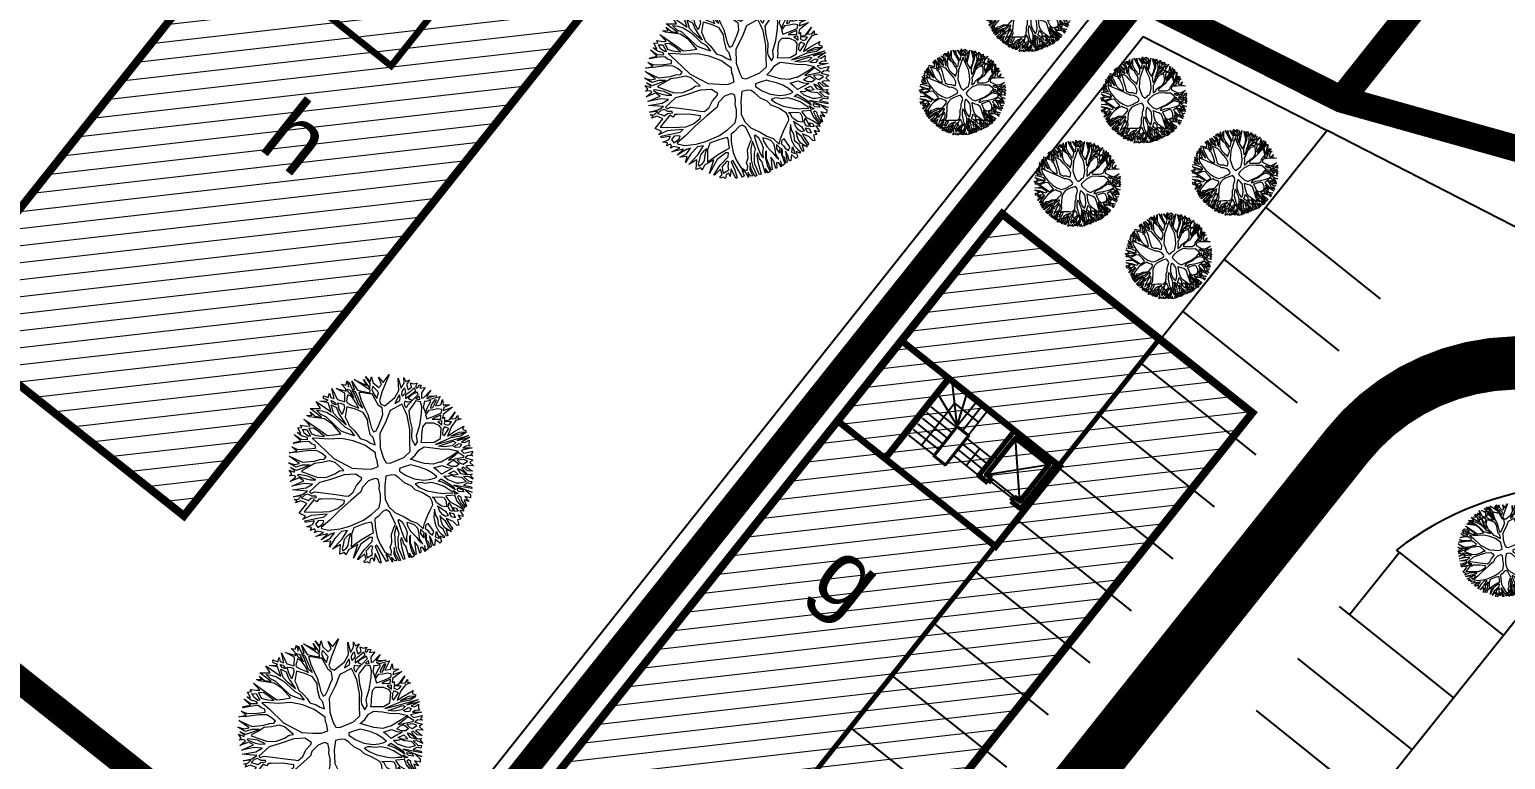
# Model space of a CAD drawing. Header units: metres. Extents: x -664657 to -643449, y -1076720 to -1062383.
# Drawn here: x -661192 to -661136.5, y -1065558.8 to -1065531.4 of the extents above; entities that cross this region are included whole.
import ezdxf

# ---------------------------------------------------------------- set-up
doc = ezdxf.new("R2010")
doc.units = ezdxf.units.M
doc.header["$LTSCALE"] = 0.1
doc.linetypes.add('DASHED', pattern=[19.05, 12.7, -6.35])
doc.linetypes.add('DIVIDE', pattern=[31.75, 12.7, -6.35, 0, -6.35, 0, -6.35])
doc.layers.get('0').update_dxf_attribs({"color": 8, "lineweight": 9})
for name, color, linetype in [('AA_THER_DOPRAVA', 142, 'Continuous'), ('AA_THER_KOMUNIKACE', 201, 'Continuous'), ('AA_THER_popis', 6, 'Continuous'), ('AA_THER_slabá', 4, 'Continuous'), ('AA_THER_SRAFY KATASTR', 14, 'Continuous'), ('AA_THER_čerchovaná', 84, 'DIVIDE')]:
    doc.layers.add(name, color=color, linetype=linetype)
doc.layers.add('AA_THER_silná', color=1, linetype='Continuous', lineweight=70)
doc.layers.add('AA_THER_STAFAZ', color=252, linetype='Continuous', lineweight=0)
doc.styles.get("Standard").update_dxf_attribs({"font": 'arial.ttf', "width": 0.8})

# ---------------------------------------------------------------- blocks, each defined once
blk = doc.blocks.new('A$C0C461CEA')
for p, q in [((-0.025, 0.681), (-0.029, 0.73)), ((-0.029, 0.73), (-0.001, 0.656)), ((0.063, 0.606), (-0.009, 0.765)), ((-0.009, 0.765), (0.101, 0.706)), ((0.101, 0.706), (0.094, 0.804)), ((0.094, 0.804), (0.195, 0.61)), ((0.214, 0.725), (0.134, 0.788)), ((0.134, 0.788), (0.212, 0.751)), ((0.191, 0.795), (0.205, 0.826)), ((0.231, 0.749), (0.191, 0.795)), ((0.195, 0.61), (0.214, 0.725)), ((0.205, 0.826), (0.247, 0.779)), ((0.212, 0.751), (0.231, 0.749)), ((0.247, 0.779), (0.283, 0.818)), ((0.256, 0.734), (0.28, 0.713)), ((0.257, 0.695), (0.256, 0.734)), ((0.283, 0.818), (0.273, 0.766)), ((0.273, 0.766), (0.303, 0.735)), ((0.28, 0.713), (0.29, 0.678)), ((0.303, 0.735), (0.335, 0.855)), ((0.335, 0.855), (0.332, 0.706)), ((0.448, 0.732), (0.381, 0.832)), ((0.381, 0.832), (0.473, 0.745)), ((0.398, 0.641), (0.448, 0.732)), ((0.483, 0.777), (0.463, 0.845)), ((0.463, 0.845), (0.503, 0.812)), ((0.473, 0.745), (0.483, 0.777)), ((0.49, 0.711), (0.491, 0.762)), ((0.491, 0.762), (0.519, 0.739)), ((0.503, 0.812), (0.541, 0.849)), ((0.519, 0.739), (0.518, 0.634)), ((0.541, 0.849), (0.523, 0.775)), ((0.523, 0.775), (0.552, 0.829)), ((0.544, 0.723), (0.568, 0.689)), ((0.547, 0.66), (0.544, 0.723)), ((0.552, 0.829), (0.55, 0.733)), ((0.55, 0.733), (0.572, 0.716)), ((0.572, 0.716), (0.592, 0.82)), ((0.592, 0.82), (0.599, 0.69)), ((0.732, 0.619), (0.623, 0.824)), ((0.623, 0.824), (0.721, 0.691)), ((0.721, 0.691), (0.725, 0.772)), ((0.725, 0.772), (0.739, 0.638)), ((0.773, 0.691), (0.762, 0.79)), ((0.762, 0.79), (0.78, 0.708)), ((0.782, 0.71), (0.826, 0.755)), ((0.826, 0.755), (0.807, 0.687)), ((-0.291, 0.473), (-0.326, 0.577)), ((-0.326, 0.577), (-0.279, 0.488)), ((-0.256, 0.522), (-0.284, 0.582)), ((-0.284, 0.582), (-0.25, 0.553)), ((-0.25, 0.553), (-0.251, 0.627)), ((-0.251, 0.627), (-0.205, 0.61)), ((-0.215, 0.587), (-0.164, 0.562)), ((-0.208, 0.57), (-0.215, 0.587)), ((-0.212, 0.536), (-0.208, 0.57)), ((-0.186, 0.48), (-0.212, 0.536)), ((-0.205, 0.61), (-0.205, 0.641)), ((-0.205, 0.641), (-0.143, 0.596)), ((-0.164, 0.562), (-0.163, 0.47)), ((-0.143, 0.596), (-0.108, 0.579)), ((-0.134, 0.562), (-0.138, 0.487)), ((-0.108, 0.579), (-0.136, 0.688)), ((-0.136, 0.688), (-0.031, 0.479)), ((-0.111, 0.544), (-0.134, 0.562)), ((-0.084, 0.536), (-0.111, 0.544)), ((-0.062, 0.681), (-0.084, 0.71)), ((-0.084, 0.71), (-0.025, 0.681)), ((-0.05, 0.471), (-0.084, 0.536)), ((0.086, 0.573), (-0.062, 0.681)), ((-0.001, 0.656), (0.063, 0.606)), ((0.049, 0.709), (0.1, 0.674)), ((0.071, 0.64), (0.049, 0.709)), ((0.115, 0.58), (0.071, 0.64)), ((0.141, 0.467), (0.086, 0.573)), ((0.1, 0.674), (0.148, 0.626)), ((0.154, 0.458), (0.115, 0.58)), ((0.148, 0.626), (0.198, 0.54)), ((0.198, 0.54), (0.234, 0.438)), ((0.212, 0.581), (0.226, 0.644)), ((0.236, 0.499), (0.212, 0.581)), ((0.226, 0.644), (0.236, 0.684)), ((0.236, 0.684), (0.278, 0.625)), ((0.272, 0.676), (0.257, 0.695)), ((0.278, 0.625), (0.267, 0.543)), ((0.267, 0.543), (0.281, 0.388)), ((0.291, 0.657), (0.272, 0.676)), ((0.29, 0.678), (0.291, 0.657)), ((0.298, 0.594), (0.316, 0.668)), ((0.299, 0.519), (0.298, 0.594)), ((0.359, 0.578), (0.299, 0.519)), ((0.316, 0.668), (0.354, 0.641)), ((0.392, 0.572), (0.318, 0.477)), ((0.332, 0.706), (0.398, 0.641)), ((0.354, 0.641), (0.373, 0.618)), ((0.373, 0.618), (0.359, 0.578)), ((0.469, 0.501), (0.392, 0.572)), ((0.419, 0.639), (0.417, 0.618)), ((0.417, 0.618), (0.449, 0.568)), ((0.438, 0.663), (0.419, 0.639)), ((0.471, 0.697), (0.438, 0.663)), ((0.449, 0.568), (0.492, 0.518)), ((0.482, 0.682), (0.471, 0.697)), ((0.492, 0.669), (0.482, 0.682)), ((0.505, 0.682), (0.49, 0.711)), ((0.503, 0.634), (0.492, 0.669)), ((0.512, 0.575), (0.503, 0.634)), ((0.518, 0.634), (0.505, 0.682)), ((0.511, 0.491), (0.512, 0.575)), ((0.53, 0.531), (0.539, 0.622)), ((0.539, 0.622), (0.547, 0.66)), ((0.562, 0.609), (0.551, 0.471)), ((0.568, 0.689), (0.562, 0.609)), ((0.581, 0.563), (0.574, 0.456)), ((0.6, 0.66), (0.581, 0.563)), ((0.599, 0.69), (0.656, 0.641)), ((0.629, 0.644), (0.6, 0.66)), ((0.699, 0.587), (0.629, 0.644)), ((0.656, 0.641), (0.716, 0.594)), ((0.735, 0.569), (0.699, 0.587)), ((0.716, 0.594), (0.732, 0.619)), ((0.736, 0.502), (0.735, 0.569)), ((0.739, 0.638), (0.773, 0.691)), ((0.756, 0.617), (0.75, 0.55)), ((0.75, 0.55), (0.759, 0.494)), ((0.785, 0.647), (0.756, 0.617)), ((0.759, 0.494), (0.811, 0.549)), ((0.78, 0.708), (0.782, 0.71)), ((0.811, 0.549), (0.785, 0.647)), ((0.807, 0.687), (0.84, 0.599)), ((0.84, 0.599), (0.888, 0.613)), ((1.024, 0.679), (0.847, 0.53)), ((0.888, 0.613), (0.897, 0.711)), ((0.897, 0.711), (0.915, 0.627)), ((0.915, 0.627), (1.024, 0.679)), ((1.039, 0.454), (1.103, 0.589)), ((1.103, 0.589), (1.074, 0.465)), ((1.137, 0.506), (1.166, 0.562)), ((1.166, 0.562), (1.164, 0.508)), ((-0.436, 0.238), (-0.503, 0.376)), ((-0.503, 0.376), (-0.397, 0.235)), ((-0.394, 0.371), (-0.482, 0.412)), ((-0.482, 0.412), (-0.394, 0.388)), ((-0.394, 0.388), (-0.424, 0.459)), ((-0.424, 0.459), (-0.372, 0.399)), ((-0.256, 0.32), (-0.394, 0.371)), ((-0.386, 0.487), (-0.377, 0.497)), ((-0.28, 0.452), (-0.386, 0.487)), ((-0.377, 0.497), (-0.291, 0.473)), ((-0.372, 0.399), (-0.265, 0.347)), ((-0.209, 0.421), (-0.28, 0.452)), ((-0.279, 0.488), (-0.209, 0.448)), ((-0.207, 0.472), (-0.256, 0.522)), ((-0.209, 0.448), (-0.207, 0.472)), ((-0.194, 0.381), (-0.209, 0.421)), ((-0.162, 0.346), (-0.194, 0.381)), ((-0.163, 0.47), (-0.186, 0.48)), ((-0.157, 0.436), (-0.114, 0.321)), ((-0.081, 0.391), (-0.157, 0.436)), ((-0.138, 0.487), (-0.095, 0.443)), ((-0.095, 0.443), (-0.013, 0.385)), ((0.012, 0.333), (-0.081, 0.391)), ((-0.013, 0.385), (-0.05, 0.471)), ((-0.031, 0.479), (0.019, 0.379)), ((0.019, 0.379), (0.096, 0.349)), ((0.175, 0.322), (0.141, 0.467)), ((0.193, 0.345), (0.154, 0.458)), ((0.234, 0.438), (0.258, 0.367)), ((0.281, 0.388), (0.236, 0.499)), ((0.258, 0.367), (0.296, 0.309)), ((0.314, 0.414), (0.309, 0.363)), ((0.309, 0.363), (0.334, 0.286)), ((0.318, 0.477), (0.314, 0.414)), ((0.532, 0.422), (0.469, 0.501)), ((0.492, 0.518), (0.511, 0.491)), ((0.551, 0.471), (0.53, 0.531)), ((0.54, 0.324), (0.532, 0.422)), ((0.571, 0.374), (0.551, 0.283)), ((0.574, 0.456), (0.571, 0.374)), ((0.731, 0.289), (0.76, 0.363)), ((0.738, 0.409), (0.736, 0.502)), ((0.76, 0.363), (0.738, 0.409)), ((0.772, 0.454), (0.768, 0.41)), ((0.768, 0.41), (0.8, 0.37)), ((0.847, 0.53), (0.772, 0.454)), ((0.8, 0.37), (0.955, 0.401)), ((0.983, 0.384), (0.943, 0.354)), ((0.955, 0.401), (1.039, 0.454)), ((1.022, 0.404), (0.983, 0.384)), ((0.992, 0.342), (1.008, 0.359)), ((1.008, 0.359), (1.022, 0.404)), ((1.06, 0.421), (1.046, 0.396)), ((1.046, 0.396), (1.046, 0.37)), ((1.046, 0.37), (1.102, 0.394)), ((1.085, 0.438), (1.06, 0.421)), ((1.084, 0.364), (1.065, 0.329)), ((1.074, 0.465), (1.137, 0.506)), ((1.151, 0.377), (1.084, 0.364)), ((1.117, 0.447), (1.085, 0.438)), ((1.102, 0.394), (1.117, 0.447)), ((1.154, 0.472), (1.142, 0.409)), ((1.142, 0.409), (1.193, 0.416)), ((1.216, 0.393), (1.151, 0.377)), ((1.213, 0.508), (1.154, 0.472)), ((1.164, 0.508), (1.213, 0.508)), ((1.193, 0.416), (1.206, 0.47)), ((1.206, 0.47), (1.232, 0.441)), ((1.216, 0.353), (1.216, 0.393)), ((1.232, 0.441), (1.276, 0.429)), ((1.276, 0.429), (1.239, 0.399)), ((1.239, 0.399), (1.239, 0.378)), ((1.239, 0.378), (1.266, 0.383)), ((1.266, 0.383), (1.281, 0.398)), ((1.308, 0.383), (1.275, 0.358)), ((1.275, 0.358), (1.336, 0.335)), ((1.281, 0.398), (1.308, 0.383)), ((-0.577, 0.172), (-0.583, 0.229)), ((-0.583, 0.229), (-0.536, 0.174)), ((-0.526, 0.187), (-0.556, 0.247)), ((-0.556, 0.247), (-0.505, 0.187)), ((-0.495, 0.221), (-0.55, 0.309)), ((-0.55, 0.309), (-0.495, 0.256)), ((-0.536, 0.174), (-0.526, 0.187)), ((-0.505, 0.187), (-0.335, 0.163)), ((-0.495, 0.256), (-0.436, 0.238)), ((-0.415, 0.205), (-0.495, 0.221)), ((-0.335, 0.163), (-0.415, 0.205)), ((-0.397, 0.235), (-0.263, 0.181)), ((-0.265, 0.347), (-0.176, 0.312)), ((-0.263, 0.181), (-0.194, 0.167)), ((-0.174, 0.275), (-0.256, 0.32)), ((-0.176, 0.312), (-0.162, 0.346)), ((-0.142, 0.224), (-0.174, 0.275)), ((-0.114, 0.159), (-0.142, 0.224)), ((-0.114, 0.321), (-0.04, 0.095)), ((0.154, 0.269), (0.012, 0.333)), ((0.096, 0.349), (0.175, 0.322)), ((0.266, 0.178), (0.154, 0.269)), ((0.24, 0.295), (0.193, 0.345)), ((0.308, 0.222), (0.24, 0.295)), ((0.296, 0.309), (0.308, 0.222)), ((0.334, 0.286), (0.348, 0.221)), ((0.348, 0.221), (0.354, 0.16)), ((0.485, 0.148), (0.513, 0.258)), ((0.513, 0.258), (0.54, 0.324)), ((0.534, 0.218), (0.533, 0.155)), ((0.551, 0.283), (0.534, 0.218)), ((0.567, 0.153), (0.619, 0.192)), ((0.726, 0.197), (0.588, 0.099)), ((0.619, 0.192), (0.694, 0.255)), ((0.694, 0.255), (0.731, 0.289)), ((0.834, 0.289), (0.726, 0.197)), ((0.992, 0.29), (0.834, 0.289)), ((0.943, 0.354), (0.922, 0.336)), ((0.922, 0.336), (0.992, 0.342)), ((0.985, 0.138), (0.99, 0.219)), ((0.99, 0.219), (0.992, 0.29)), ((1.029, 0.181), (0.99, 0.078)), ((1.019, 0.28), (1.014, 0.25)), ((1.014, 0.25), (1.022, 0.223)), ((1.04, 0.305), (1.019, 0.28)), ((1.022, 0.223), (1.057, 0.251)), ((1.054, 0.196), (1.029, 0.181)), ((1.065, 0.28), (1.04, 0.305)), ((1.161, 0.247), (1.054, 0.196)), ((1.057, 0.251), (1.11, 0.266)), ((1.065, 0.329), (1.216, 0.353)), ((1.11, 0.266), (1.065, 0.28)), ((1.115, 0.327), (1.094, 0.318)), ((1.094, 0.318), (1.123, 0.272)), ((1.157, 0.334), (1.115, 0.327)), ((1.123, 0.272), (1.221, 0.303)), ((1.223, 0.332), (1.157, 0.334)), ((1.207, 0.21), (1.161, 0.247)), ((1.221, 0.277), (1.173, 0.268)), ((1.173, 0.268), (1.209, 0.239)), ((1.193, 0.151), (1.207, 0.21)), ((1.249, 0.194), (1.201, 0.132)), ((1.209, 0.239), (1.221, 0.277)), ((1.221, 0.303), (1.223, 0.332)), ((1.265, 0.299), (1.236, 0.242)), ((1.236, 0.242), (1.263, 0.236)), ((1.268, 0.179), (1.249, 0.194)), ((1.263, 0.236), (1.379, 0.275)), ((1.336, 0.335), (1.265, 0.299)), ((1.314, 0.169), (1.268, 0.179)), ((1.411, 0.18), (1.289, 0.213)), ((1.289, 0.213), (1.317, 0.184)), ((1.379, 0.275), (1.301, 0.236)), ((1.301, 0.236), (1.411, 0.18)), ((1.317, 0.184), (1.443, 0.155)), ((-0.493, -0.002), (-0.644, 0.041)), ((-0.644, 0.041), (-0.485, 0.03)), ((-0.635, 0.101), (-0.551, 0.117)), ((-0.519, 0.086), (-0.635, 0.101)), ((-0.612, 0.165), (-0.577, 0.172)), ((-0.557, 0.142), (-0.612, 0.165)), ((-0.551, 0.117), (-0.557, 0.142)), ((-0.509, 0.126), (-0.526, 0.126)), ((-0.526, 0.126), (-0.492, 0.08)), ((-0.485, 0.03), (-0.519, 0.086)), ((-0.416, 0.057), (-0.509, 0.126)), ((-0.492, 0.08), (-0.453, 0.038)), ((-0.444, 0.15), (-0.46, 0.141)), ((-0.46, 0.141), (-0.318, -0.013)), ((-0.453, 0.038), (-0.411, 0.003)), ((-0.353, 0.149), (-0.444, 0.15)), ((-0.354, -0.026), (-0.416, 0.057)), ((-0.411, 0.003), (-0.354, -0.026)), ((-0.273, 0.155), (-0.353, 0.149)), ((-0.191, 0.121), (-0.273, 0.155)), ((-0.194, 0.167), (-0.145, 0.146)), ((-0.099, 0.096), (-0.191, 0.121)), ((-0.145, 0.146), (-0.114, 0.159)), ((-0.05, 0.048), (-0.099, 0.096)), ((0, -0.086), (-0.05, 0.048)), ((-0.04, 0.095), (0.101, -0.11)), ((0.364, 0.065), (0.266, 0.178)), ((0.354, 0.16), (0.409, 0.103)), ((0.435, -0.079), (0.364, 0.065)), ((0.409, 0.103), (0.439, 0.053)), ((0.439, 0.053), (0.476, 0.01)), ((0.476, 0.01), (0.498, 0.096)), ((0.498, 0.096), (0.485, 0.148)), ((0.588, 0.099), (0.514, -0.053)), ((0.533, 0.155), (0.567, 0.153)), ((0.934, -0.024), (0.985, 0.138)), ((0.99, 0.078), (0.966, -0.017)), ((1.064, -0.035), (1.15, 0.081)), ((1.15, 0.081), (1.193, 0.151)), ((1.184, 0.044), (1.176, -0.007)), ((1.242, 0.072), (1.184, 0.044)), ((1.201, 0.118), (1.192, 0.06)), ((1.192, 0.06), (1.242, 0.105)), ((1.201, 0.132), (1.201, 0.118)), ((1.242, 0.105), (1.277, 0.128)), ((1.297, 0.051), (1.242, 0.072)), ((1.294, 0.108), (1.276, 0.086)), ((1.276, 0.086), (1.305, 0.077)), ((1.277, 0.128), (1.319, 0.158)), ((1.327, 0.131), (1.294, 0.108)), ((1.347, 0.037), (1.297, 0.051)), ((1.305, 0.077), (1.384, 0.138)), ((1.319, 0.158), (1.314, 0.169)), ((1.367, 0.149), (1.327, 0.131)), ((1.443, 0.155), (1.34, 0.081)), ((1.34, 0.081), (1.406, 0.061)), ((1.386, 0.006), (1.347, 0.037)), ((1.384, 0.138), (1.367, 0.149)), ((1.367, -0.026), (1.386, 0.006)), ((1.421, 0.016), (1.398, -0.011)), ((1.406, 0.061), (1.454, 0.109)), ((1.495, 0.013), (1.421, 0.016)), ((1.454, 0.109), (1.431, 0.05)), ((1.431, 0.05), (1.495, 0.013)), ((-0.701, -0.157), (-0.672, -0.144)), ((-0.634, -0.167), (-0.701, -0.157)), ((-0.672, -0.144), (-0.697, -0.115)), ((-0.697, -0.115), (-0.649, -0.134)), ((-0.599, -0.118), (-0.687, -0.081)), ((-0.687, -0.081), (-0.582, -0.108)), ((-0.508, -0.101), (-0.659, -0.004)), ((-0.659, -0.004), (-0.5, -0.057)), ((-0.649, -0.134), (-0.599, -0.118)), ((-0.583, -0.227), (-0.634, -0.167)), ((-0.561, -0.129), (-0.611, -0.142)), ((-0.611, -0.142), (-0.575, -0.175)), ((-0.582, -0.108), (-0.544, -0.105)), ((-0.575, -0.175), (-0.552, -0.204)), ((-0.519, -0.137), (-0.561, -0.129)), ((-0.544, -0.105), (-0.508, -0.101)), ((-0.491, -0.179), (-0.519, -0.137)), ((-0.5, -0.057), (-0.412, -0.054)), ((-0.412, -0.054), (-0.493, -0.002)), ((-0.33, -0.078), (-0.491, -0.12)), ((-0.491, -0.12), (-0.481, -0.145)), ((-0.481, -0.145), (-0.435, -0.149)), ((-0.435, -0.149), (-0.35, -0.207)), ((-0.208, -0.104), (-0.33, -0.078)), ((-0.318, -0.013), (-0.221, -0.06)), ((-0.221, -0.06), (-0.118, -0.072)), ((-0.023, -0.134), (-0.208, -0.104)), ((-0.118, -0.072), (-0.051, -0.067)), ((-0.051, -0.067), (0, -0.086)), ((0.101, -0.19), (-0.023, -0.134)), ((0.101, -0.11), (0.215, -0.18)), ((0.386, -0.241), (0.412, -0.157)), ((0.412, -0.132), (0.435, -0.079)), ((0.412, -0.157), (0.412, -0.132)), ((0.514, -0.053), (0.492, -0.182)), ((0.814, -0.262), (0.864, -0.159)), ((0.864, -0.159), (0.934, -0.024)), ((0.908, -0.119), (0.897, -0.15)), ((0.897, -0.15), (0.901, -0.228)), ((0.966, -0.017), (0.908, -0.119)), ((0.946, -0.198), (0.973, -0.127)), ((0.973, -0.127), (1.064, -0.035)), ((1.026, -0.151), (1.009, -0.187)), ((1.084, -0.067), (1.026, -0.151)), ((1.138, -0.047), (1.084, -0.067)), ((1.225, -0.095), (1.138, -0.047)), ((1.176, -0.007), (1.277, -0.02)), ((1.271, -0.153), (1.225, -0.095)), ((1.231, -0.04), (1.321, -0.091)), ((1.289, -0.041), (1.231, -0.04)), ((1.276, -0.187), (1.271, -0.153)), ((1.277, -0.02), (1.367, -0.026)), ((1.324, -0.116), (1.277, -0.096)), ((1.277, -0.096), (1.303, -0.157)), ((1.346, -0.047), (1.289, -0.041)), ((1.303, -0.157), (1.324, -0.116)), ((1.321, -0.091), (1.346, -0.047)), ((1.347, -0.14), (1.333, -0.161)), ((1.333, -0.161), (1.36, -0.194)), ((1.374, -0.053), (1.346, -0.093)), ((1.346, -0.093), (1.374, -0.091)), ((1.368, -0.148), (1.347, -0.14)), ((1.374, -0.091), (1.353, -0.129)), ((1.353, -0.129), (1.41, -0.147)), ((1.4, -0.166), (1.368, -0.148)), ((1.514, -0.029), (1.374, -0.053)), ((1.398, -0.011), (1.514, -0.029)), ((1.421, -0.179), (1.4, -0.166)), ((1.41, -0.147), (1.519, -0.094)), ((1.519, -0.094), (1.431, -0.145)), ((1.431, -0.145), (1.486, -0.17)), ((1.486, -0.17), (1.527, -0.148)), ((1.527, -0.148), (1.511, -0.184)), ((-0.722, -0.374), (-0.67, -0.354)), ((-0.721, -0.288), (-0.583, -0.227)), ((-0.67, -0.354), (-0.721, -0.288)), ((-0.49, -0.229), (-0.658, -0.302)), ((-0.658, -0.302), (-0.588, -0.343)), ((-0.588, -0.343), (-0.459, -0.411)), ((-0.552, -0.204), (-0.506, -0.197)), ((-0.506, -0.197), (-0.448, -0.22)), ((-0.444, -0.203), (-0.491, -0.179)), ((-0.465, -0.267), (-0.49, -0.229)), ((-0.431, -0.251), (-0.465, -0.267)), ((-0.448, -0.22), (-0.444, -0.203)), ((-0.402, -0.266), (-0.431, -0.251)), ((-0.281, -0.328), (-0.402, -0.266)), ((-0.35, -0.207), (-0.2, -0.314)), ((-0.167, -0.411), (-0.281, -0.328)), ((-0.2, -0.314), (-0.141, -0.358)), ((-0.025, -0.371), (0.046, -0.318)), ((0.046, -0.318), (0.128, -0.29)), ((0.147, -0.271), (0.101, -0.19)), ((0.202, -0.337), (0.101, -0.37)), ((0.128, -0.29), (0.147, -0.271)), ((0.284, -0.347), (0.202, -0.337)), ((0.215, -0.18), (0.302, -0.23)), ((0.301, -0.364), (0.284, -0.347)), ((0.302, -0.23), (0.386, -0.241)), ((0.492, -0.182), (0.493, -0.246)), ((0.493, -0.246), (0.533, -0.274)), ((0.533, -0.274), (0.71, -0.29)), ((0.71, -0.29), (0.814, -0.262)), ((0.773, -0.347), (0.846, -0.329)), ((0.833, -0.407), (0.773, -0.347)), ((0.846, -0.329), (0.914, -0.295)), ((0.901, -0.228), (0.946, -0.198)), ((0.914, -0.295), (0.987, -0.292)), ((1.009, -0.187), (0.98, -0.225)), ((0.98, -0.225), (1.12, -0.297)), ((0.987, -0.292), (1.076, -0.35)), ((1.076, -0.35), (1.146, -0.402)), ((1.12, -0.297), (1.208, -0.294)), ((1.322, -0.346), (1.122, -0.328)), ((1.122, -0.328), (1.314, -0.377)), ((1.208, -0.294), (1.276, -0.187)), ((1.287, -0.212), (1.256, -0.26)), ((1.256, -0.26), (1.262, -0.288)), ((1.262, -0.288), (1.356, -0.236)), ((1.318, -0.192), (1.287, -0.212)), ((1.394, -0.229), (1.298, -0.308)), ((1.298, -0.308), (1.389, -0.301)), ((1.356, -0.236), (1.318, -0.192)), ((1.436, -0.382), (1.322, -0.346)), ((1.439, -0.334), (1.334, -0.329)), ((1.334, -0.329), (1.521, -0.375)), ((1.36, -0.194), (1.389, -0.194)), ((1.389, -0.194), (1.421, -0.179)), ((1.389, -0.301), (1.527, -0.295)), ((1.476, -0.191), (1.394, -0.229)), ((1.513, -0.369), (1.439, -0.334)), ((1.541, -0.201), (1.476, -0.191)), ((1.527, -0.295), (1.496, -0.321)), ((1.496, -0.321), (1.528, -0.358)), ((1.511, -0.184), (1.541, -0.201)), ((-0.605, -0.381), (-0.722, -0.374)), ((-0.671, -0.512), (-0.715, -0.477)), ((-0.715, -0.477), (-0.643, -0.483)), ((-0.705, -0.422), (-0.705, -0.403)), ((-0.705, -0.403), (-0.475, -0.468)), ((-0.602, -0.457), (-0.705, -0.422)), ((-0.697, -0.539), (-0.671, -0.512)), ((-0.643, -0.483), (-0.602, -0.457)), ((-0.562, -0.478), (-0.608, -0.497)), ((-0.608, -0.497), (-0.603, -0.545)), ((-0.429, -0.459), (-0.605, -0.381)), ((-0.528, -0.49), (-0.562, -0.478)), ((-0.555, -0.54), (-0.523, -0.534)), ((-0.5, -0.512), (-0.528, -0.49)), ((-0.523, -0.534), (-0.5, -0.512)), ((-0.475, -0.468), (-0.429, -0.459)), ((-0.459, -0.411), (-0.383, -0.446)), ((-0.274, -0.489), (-0.439, -0.537)), ((-0.383, -0.446), (-0.284, -0.456)), ((-0.284, -0.456), (-0.182, -0.436)), ((-0.099, -0.448), (-0.274, -0.489)), ((-0.182, -0.436), (-0.167, -0.411)), ((-0.141, -0.358), (-0.098, -0.387)), ((0.06, -0.41), (-0.099, -0.448)), ((-0.098, -0.387), (-0.025, -0.371)), ((0.101, -0.37), (0.06, -0.41)), ((0.252, -0.551), (0.271, -0.484)), ((0.271, -0.484), (0.295, -0.448)), ((0.295, -0.448), (0.313, -0.389)), ((0.313, -0.389), (0.301, -0.364)), ((0.348, -0.481), (0.309, -0.559)), ((0.414, -0.386), (0.348, -0.481)), ((0.482, -0.404), (0.414, -0.386)), ((0.518, -0.429), (0.482, -0.404)), ((0.544, -0.477), (0.518, -0.429)), ((0.574, -0.561), (0.544, -0.477)), ((0.601, -0.382), (0.587, -0.408)), ((0.587, -0.408), (0.628, -0.487)), ((0.66, -0.39), (0.601, -0.382)), ((0.628, -0.487), (0.7, -0.576)), ((0.74, -0.406), (0.66, -0.39)), ((0.768, -0.431), (0.74, -0.406)), ((0.831, -0.489), (0.768, -0.431)), ((0.885, -0.552), (0.831, -0.489)), ((0.896, -0.469), (0.833, -0.407)), ((0.987, -0.527), (0.896, -0.469)), ((1.063, -0.541), (0.987, -0.527)), ((1.146, -0.366), (1.331, -0.398)), ((1.205, -0.406), (1.146, -0.366)), ((1.146, -0.402), (1.247, -0.462)), ((1.293, -0.438), (1.205, -0.406)), ((1.328, -0.531), (1.24, -0.542)), ((1.247, -0.462), (1.328, -0.531)), ((1.35, -0.423), (1.293, -0.438)), ((1.308, -0.455), (1.382, -0.454)), ((1.323, -0.478), (1.308, -0.455)), ((1.314, -0.377), (1.526, -0.421)), ((1.367, -0.498), (1.323, -0.478)), ((1.331, -0.398), (1.35, -0.423)), ((1.403, -0.475), (1.367, -0.498)), ((1.526, -0.421), (1.375, -0.412)), ((1.375, -0.412), (1.53, -0.449)), ((1.382, -0.454), (1.403, -0.475)), ((1.434, -0.521), (1.395, -0.521)), ((1.395, -0.521), (1.492, -0.575)), ((1.53, -0.449), (1.415, -0.452)), ((1.415, -0.452), (1.445, -0.477)), ((1.485, -0.543), (1.434, -0.521)), ((1.521, -0.375), (1.436, -0.382)), ((1.445, -0.477), (1.505, -0.474)), ((1.505, -0.474), (1.477, -0.522)), ((1.477, -0.522), (1.485, -0.543)), ((1.528, -0.358), (1.513, -0.369)), ((-0.651, -0.541), (-0.697, -0.539)), ((-0.537, -0.67), (-0.676, -0.63)), ((-0.676, -0.63), (-0.569, -0.633)), ((-0.67, -0.585), (-0.643, -0.564)), ((-0.628, -0.583), (-0.67, -0.585)), ((-0.643, -0.564), (-0.651, -0.541)), ((-0.639, -0.698), (-0.537, -0.67)), ((-0.507, -0.691), (-0.639, -0.698)), ((-0.569, -0.633), (-0.628, -0.583)), ((-0.603, -0.545), (-0.555, -0.54)), ((-0.569, -0.566), (-0.571, -0.578)), ((-0.571, -0.578), (-0.503, -0.638)), ((-0.439, -0.537), (-0.569, -0.566)), ((-0.532, -0.735), (-0.456, -0.699)), ((-0.456, -0.699), (-0.507, -0.691)), ((-0.503, -0.638), (-0.373, -0.687)), ((-0.373, -0.687), (-0.256, -0.714)), ((-0.076, -0.727), (0.048, -0.713)), ((0.048, -0.713), (0.165, -0.682)), ((0.165, -0.682), (0.215, -0.623)), ((0.215, -0.623), (0.252, -0.551)), ((0.276, -0.629), (0.273, -0.73)), ((0.309, -0.559), (0.276, -0.629)), ((0.627, -0.632), (0.574, -0.561)), ((0.648, -0.697), (0.627, -0.632)), ((0.706, -0.765), (0.648, -0.697)), ((0.68, -0.635), (0.71, -0.698)), ((0.723, -0.641), (0.68, -0.635)), ((0.7, -0.576), (0.793, -0.643)), ((0.71, -0.698), (0.771, -0.775)), ((0.755, -0.654), (0.723, -0.641)), ((0.793, -0.687), (0.755, -0.654)), ((0.793, -0.643), (0.86, -0.669)), ((0.861, -0.713), (0.793, -0.687)), ((0.86, -0.669), (0.919, -0.683)), ((0.927, -0.618), (0.885, -0.552)), ((0.919, -0.683), (0.953, -0.683)), ((0.953, -0.683), (0.927, -0.618)), ((0.973, -0.572), (1.072, -0.589)), ((0.997, -0.622), (0.973, -0.572)), ((1.018, -0.681), (0.997, -0.622)), ((1.087, -0.68), (1.018, -0.681)), ((1.084, -0.55), (1.063, -0.541)), ((1.072, -0.589), (1.119, -0.642)), ((1.24, -0.542), (1.084, -0.55)), ((1.171, -0.679), (1.087, -0.68)), ((1.119, -0.642), (1.171, -0.679)), ((1.135, -0.61), (1.181, -0.601)), ((1.169, -0.658), (1.135, -0.61)), ((1.218, -0.683), (1.169, -0.658)), ((1.271, -0.556), (1.173, -0.572)), ((1.173, -0.572), (1.345, -0.623)), ((1.181, -0.601), (1.228, -0.603)), ((1.262, -0.674), (1.218, -0.683)), ((1.228, -0.603), (1.262, -0.674)), ((1.339, -0.652), (1.266, -0.621)), ((1.266, -0.621), (1.279, -0.67)), ((1.32, -0.545), (1.271, -0.556)), ((1.279, -0.67), (1.304, -0.696)), ((1.304, -0.696), (1.367, -0.69)), ((1.362, -0.62), (1.32, -0.545)), ((1.367, -0.69), (1.339, -0.652)), ((1.345, -0.623), (1.362, -0.62)), ((1.492, -0.575), (1.361, -0.539)), ((1.361, -0.539), (1.376, -0.585)), ((1.404, -0.631), (1.364, -0.641)), ((1.364, -0.641), (1.432, -0.706)), ((1.376, -0.585), (1.48, -0.613)), ((1.432, -0.706), (1.386, -0.715)), ((1.457, -0.664), (1.404, -0.631)), ((1.461, -0.634), (1.444, -0.636)), ((1.444, -0.636), (1.457, -0.664)), ((1.48, -0.613), (1.461, -0.634)), ((-0.54, -0.767), (-0.622, -0.732)), ((-0.622, -0.732), (-0.532, -0.735)), ((-0.483, -0.76), (-0.59, -0.822)), ((-0.59, -0.822), (-0.54, -0.767)), ((-0.568, -0.862), (-0.416, -0.81)), ((-0.457, -0.859), (-0.568, -0.862)), ((-0.519, -0.958), (-0.457, -0.859)), ((-0.374, -0.724), (-0.483, -0.76)), ((-0.388, -0.824), (-0.446, -0.892)), ((-0.416, -0.81), (-0.302, -0.746)), ((-0.329, -0.8), (-0.388, -0.824)), ((-0.381, -0.913), (-0.335, -0.847)), ((-0.302, -0.746), (-0.374, -0.724)), ((-0.322, -0.887), (-0.355, -0.942)), ((-0.335, -0.847), (-0.287, -0.798)), ((-0.287, -0.798), (-0.329, -0.8)), ((-0.283, -0.813), (-0.322, -0.887)), ((-0.221, -0.753), (-0.283, -0.813)), ((-0.256, -0.714), (-0.076, -0.727)), ((-0.092, -0.771), (-0.221, -0.753)), ((-0.004, -0.791), (-0.092, -0.771)), ((-0.04, -0.918), (-0.024, -0.869)), ((0.014, -0.86), (-0.027, -0.987)), ((-0.024, -0.869), (-0.002, -0.812)), ((-0.002, -0.812), (-0.004, -0.791)), ((0.055, -0.78), (0.014, -0.86)), ((0.103, -0.771), (0.055, -0.78)), ((0.185, -0.745), (0.103, -0.771)), ((0.227, -0.745), (0.185, -0.745)), ((0.25, -0.786), (0.227, -0.745)), ((0.243, -0.953), (0.249, -0.862)), ((0.249, -0.862), (0.25, -0.786)), ((0.273, -0.73), (0.303, -0.824)), ((0.303, -0.824), (0.376, -0.924)), ((0.766, -0.864), (0.706, -0.765)), ((0.766, -0.918), (0.766, -0.864)), ((0.771, -0.775), (0.873, -0.86)), ((0.789, -0.874), (0.884, -0.921)), ((0.804, -0.903), (0.789, -0.874)), ((0.923, -0.765), (0.861, -0.713)), ((0.873, -0.86), (0.932, -0.9)), ((0.975, -0.826), (0.923, -0.765)), ((0.943, -0.738), (0.987, -0.729)), ((0.979, -0.769), (0.943, -0.738)), ((1.031, -0.928), (0.975, -0.826)), ((1.005, -0.804), (0.979, -0.769)), ((0.987, -0.729), (1.026, -0.796)), ((1.045, -0.869), (1.005, -0.804)), ((1.026, -0.796), (1.051, -0.84)), ((1.033, -0.716), (1.053, -0.774)), ((1.078, -0.743), (1.033, -0.716)), ((1.075, -0.925), (1.045, -0.869)), ((1.051, -0.84), (1.075, -0.882)), ((1.053, -0.774), (1.127, -0.856)), ((1.075, -0.882), (1.075, -0.925)), ((1.111, -0.744), (1.078, -0.743)), ((1.259, -1.006), (1.085, -0.865)), ((1.085, -0.865), (1.242, -1.046)), ((1.099, -0.713), (1.174, -0.717)), ((1.139, -0.759), (1.099, -0.713)), ((1.151, -0.786), (1.111, -0.744)), ((1.127, -0.856), (1.163, -0.878)), ((1.193, -0.78), (1.139, -0.759)), ((1.217, -0.83), (1.151, -0.786)), ((1.163, -0.878), (1.239, -0.897)), ((1.174, -0.717), (1.193, -0.78)), ((1.239, -0.897), (1.217, -0.83)), ((1.22, -0.716), (1.225, -0.775)), ((1.246, -0.741), (1.22, -0.716)), ((1.225, -0.775), (1.289, -0.835)), ((1.293, -0.863), (1.24, -0.831)), ((1.24, -0.831), (1.264, -0.903)), ((1.269, -0.792), (1.246, -0.741)), ((1.292, -0.73), (1.269, -0.733)), ((1.269, -0.733), (1.293, -0.833)), ((1.289, -0.835), (1.269, -0.792)), ((1.314, -0.791), (1.292, -0.73)), ((1.293, -0.833), (1.345, -0.856)), ((1.327, -0.913), (1.293, -0.863)), ((1.366, -0.826), (1.314, -0.791)), ((1.345, -0.856), (1.318, -0.856)), ((1.318, -0.856), (1.327, -0.913)), ((1.351, -0.74), (1.321, -0.736)), ((1.321, -0.736), (1.366, -0.826)), ((1.406, -0.775), (1.351, -0.74)), ((1.386, -0.715), (1.406, -0.775)), ((-0.458, -0.964), (-0.519, -0.958)), ((-0.463, -0.909), (-0.469, -0.936)), ((-0.469, -0.936), (-0.415, -0.93)), ((-0.446, -0.892), (-0.463, -0.909)), ((-0.456, -0.999), (-0.458, -0.964)), ((-0.402, -0.959), (-0.456, -0.999)), ((-0.415, -0.93), (-0.381, -0.913)), ((-0.275, -0.955), (-0.402, -0.959)), ((-0.396, -1.075), (-0.275, -0.955)), ((-0.237, -0.968), (-0.396, -1.075)), ((-0.36, -1.114), (-0.235, -1.047)), ((-0.355, -0.942), (-0.206, -0.924)), ((-0.105, -0.95), (-0.237, -0.968)), ((-0.235, -1.047), (-0.102, -1.004)), ((-0.142, -1.045), (-0.222, -1.071)), ((-0.206, -0.924), (-0.095, -0.918)), ((-0.16, -1.106), (-0.125, -1.059)), ((-0.125, -1.059), (-0.142, -1.045)), ((-0.078, -0.962), (-0.105, -0.95)), ((-0.102, -1.004), (-0.078, -0.962)), ((-0.075, -1.069), (-0.098, -1.074)), ((-0.095, -0.918), (-0.04, -0.918)), ((-0.066, -1.3), (-0.075, -1.069)), ((-0.027, -0.987), (-0.034, -1.08)), ((0.102, -1.129), (0.142, -1.04)), ((0.184, -1.043), (0.122, -1.171)), ((0.142, -1.04), (0.206, -0.982)), ((0.246, -0.974), (0.184, -1.043)), ((0.206, -0.982), (0.243, -0.953)), ((0.23, -1.077), (0.246, -0.974)), ((0.277, -0.999), (0.264, -1.085)), ((0.292, -0.925), (0.277, -0.999)), ((0.309, -0.927), (0.292, -0.925)), ((0.33, -0.981), (0.309, -0.927)), ((0.321, -1.112), (0.333, -1.053)), ((0.333, -1.053), (0.33, -0.981)), ((0.374, -0.999), (0.362, -1.036)), ((0.362, -1.036), (0.365, -1.114)), ((0.41, -1.033), (0.374, -0.999)), ((0.376, -0.924), (0.427, -1.003)), ((0.444, -1.071), (0.41, -1.033)), ((0.427, -1.003), (0.48, -1.062)), ((0.48, -1.062), (0.512, -1.16)), ((0.558, -1.109), (0.631, -1.046)), ((0.631, -1.046), (0.693, -0.999)), ((0.746, -1.013), (0.692, -1.098)), ((0.693, -0.999), (0.75, -0.958)), ((0.726, -1.085), (0.746, -1.013)), ((0.75, -0.958), (0.766, -0.918)), ((0.79, -1.059), (0.793, -1.031)), ((0.802, -1.122), (0.79, -1.059)), ((0.793, -1.031), (0.796, -0.994)), ((0.796, -0.994), (0.85, -1.098)), ((0.804, -0.956), (0.804, -0.903)), ((0.813, -0.977), (0.804, -0.956)), ((0.841, -1.024), (0.813, -0.977)), ((0.885, -1.058), (0.841, -1.024)), ((0.884, -0.921), (0.914, -0.946)), ((0.914, -0.998), (0.885, -1.058)), ((0.903, -1.11), (0.906, -1.064)), ((0.906, -1.064), (0.934, -1.03)), ((0.914, -0.946), (0.914, -0.998)), ((0.932, -0.9), (0.98, -0.916)), ((0.934, -1.03), (0.94, -1.076)), ((0.939, -0.942), (0.95, -1.023)), ((0.95, -0.942), (0.939, -0.942)), ((1.04, -0.98), (0.95, -0.942)), ((0.95, -1.023), (1.001, -1.095)), ((0.98, -0.916), (1.029, -0.945)), ((1.029, -0.945), (1.031, -0.928)), ((1.032, -1.052), (1.04, -0.98)), ((1.059, -1.178), (1.032, -1.052)), ((1.05, -0.921), (1.086, -0.98)), ((1.051, -0.97), (1.05, -0.921)), ((1.086, -0.98), (1.051, -0.97)), ((1.059, -1.012), (1.058, -1.092)), ((1.08, -1.009), (1.059, -1.012)), ((1.097, -1.037), (1.08, -1.009)), ((1.085, -1.069), (1.097, -1.037)), ((1.092, -1.167), (1.085, -1.069)), ((1.098, -0.94), (1.107, -0.921)), ((1.105, -0.963), (1.098, -0.94)), ((1.156, -0.996), (1.105, -0.963)), ((1.107, -0.921), (1.156, -0.965)), ((1.192, -1.097), (1.14, -1.053)), ((1.14, -1.053), (1.155, -1.127)), ((1.156, -0.965), (1.156, -0.996)), ((1.242, -1.046), (1.185, -0.992)), ((1.185, -0.992), (1.213, -1.063)), ((1.249, -0.922), (1.189, -0.924)), ((1.189, -0.924), (1.265, -0.987)), ((1.213, -1.063), (1.192, -1.097)), ((1.281, -0.953), (1.249, -0.922)), ((1.265, -0.987), (1.259, -1.006)), ((1.264, -0.903), (1.302, -0.93)), ((1.302, -0.93), (1.281, -0.953)), ((-0.351, -1.121), (-0.36, -1.114)), ((-0.255, -1.094), (-0.351, -1.121)), ((-0.305, -1.172), (-0.267, -1.159)), ((-0.305, -1.187), (-0.305, -1.172)), ((-0.273, -1.193), (-0.305, -1.187)), ((-0.254, -1.22), (-0.273, -1.193)), ((-0.267, -1.159), (-0.255, -1.094)), ((-0.227, -1.182), (-0.254, -1.22)), ((-0.242, -1.119), (-0.248, -1.151)), ((-0.248, -1.151), (-0.172, -1.146)), ((-0.222, -1.071), (-0.242, -1.119)), ((-0.189, -1.184), (-0.227, -1.182)), ((-0.141, -1.15), (-0.193, -1.224)), ((-0.193, -1.224), (-0.189, -1.184)), ((-0.172, -1.146), (-0.16, -1.106)), ((-0.146, -1.278), (-0.141, -1.15)), ((-0.109, -1.185), (-0.125, -1.278)), ((-0.098, -1.074), (-0.109, -1.185)), ((-0.029, -1.216), (-0.041, -1.296)), ((-0.034, -1.08), (-0.027, -1.189)), ((-0.006, -1.273), (-0.029, -1.216)), ((-0.027, -1.189), (0.003, -1.241)), ((0.003, -1.241), (0.022, -1.26)), ((0.022, -1.26), (0.051, -1.215)), ((0.051, -1.215), (0.056, -1.171)), ((0.097, -1.194), (0.053, -1.265)), ((0.056, -1.171), (0.102, -1.129)), ((0.072, -1.268), (0.097, -1.194)), ((0.122, -1.171), (0.102, -1.252)), ((0.128, -1.374), (0.143, -1.221)), ((0.143, -1.221), (0.197, -1.113)), ((0.183, -1.225), (0.149, -1.374)), ((0.207, -1.153), (0.183, -1.225)), ((0.197, -1.113), (0.23, -1.077)), ((0.232, -1.127), (0.207, -1.153)), ((0.217, -1.3), (0.228, -1.245)), ((0.219, -1.203), (0.227, -1.18)), ((0.228, -1.245), (0.219, -1.203)), ((0.227, -1.18), (0.232, -1.127)), ((0.264, -1.085), (0.258, -1.15)), ((0.258, -1.15), (0.261, -1.188)), ((0.261, -1.188), (0.267, -1.213)), ((0.284, -1.234), (0.264, -1.316)), ((0.267, -1.213), (0.294, -1.15)), ((0.279, -1.392), (0.297, -1.24)), ((0.325, -1.162), (0.284, -1.234)), ((0.294, -1.15), (0.321, -1.112)), ((0.297, -1.24), (0.34, -1.156)), ((0.34, -1.156), (0.325, -1.162)), ((0.365, -1.114), (0.382, -1.166)), ((0.382, -1.166), (0.395, -1.216)), ((0.395, -1.216), (0.4, -1.254)), ((0.418, -1.245), (0.443, -1.184)), ((0.423, -1.315), (0.418, -1.245)), ((0.443, -1.184), (0.457, -1.127)), ((0.457, -1.127), (0.444, -1.071)), ((0.48, -1.148), (0.458, -1.192)), ((0.458, -1.192), (0.465, -1.255)), ((0.465, -1.255), (0.5, -1.209)), ((0.5, -1.209), (0.48, -1.148)), ((0.482, -1.299), (0.513, -1.24)), ((0.513, -1.215), (0.486, -1.253)), ((0.512, -1.16), (0.558, -1.109)), ((0.513, -1.24), (0.513, -1.215)), ((0.564, -1.133), (0.538, -1.164)), ((0.538, -1.164), (0.551, -1.2)), ((0.551, -1.2), (0.555, -1.234)), ((0.555, -1.234), (0.577, -1.28)), ((0.596, -1.13), (0.564, -1.133)), ((0.577, -1.28), (0.61, -1.247)), ((0.603, -1.193), (0.596, -1.13)), ((0.61, -1.247), (0.603, -1.193)), ((0.692, -1.098), (0.664, -1.19)), ((0.664, -1.19), (0.665, -1.262)), ((0.695, -1.217), (0.726, -1.131)), ((0.724, -1.278), (0.695, -1.217)), ((0.726, -1.131), (0.726, -1.085)), ((0.745, -1.173), (0.74, -1.228)), ((0.74, -1.228), (0.746, -1.259)), ((0.766, -1.11), (0.745, -1.173)), ((0.77, -1.152), (0.766, -1.11)), ((0.794, -1.206), (0.77, -1.152)), ((0.797, -1.267), (0.794, -1.206)), ((0.821, -1.155), (0.802, -1.122)), ((0.873, -1.249), (0.817, -1.181)), ((0.817, -1.181), (0.817, -1.235)), ((0.817, -1.235), (0.825, -1.323)), ((0.854, -1.157), (0.821, -1.155)), ((0.85, -1.098), (0.854, -1.157)), ((0.88, -1.134), (0.881, -1.188)), ((0.924, -1.173), (0.88, -1.134)), ((0.881, -1.188), (0.919, -1.222)), ((0.924, -1.139), (0.903, -1.11)), ((0.919, -1.222), (0.924, -1.173)), ((0.939, -1.127), (0.924, -1.139)), ((0.94, -1.076), (0.939, -1.127)), ((0.949, -1.154), (0.955, -1.101)), ((0.985, -1.168), (0.949, -1.154)), ((0.955, -1.101), (0.983, -1.126)), ((1.007, -1.252), (0.962, -1.21)), ((0.962, -1.21), (0.967, -1.269)), ((0.983, -1.126), (0.985, -1.168)), ((1.001, -1.095), (1.036, -1.157)), ((1.044, -1.201), (1.006, -1.17)), ((1.006, -1.17), (1.011, -1.208)), ((1.015, -1.233), (1.007, -1.252)), ((1.011, -1.208), (1.015, -1.233)), ((1.036, -1.157), (1.049, -1.184)), ((1.049, -1.184), (1.044, -1.201)), ((1.058, -1.092), (1.075, -1.163)), ((1.075, -1.163), (1.059, -1.178)), ((1.103, -1.165), (1.092, -1.167)), ((1.115, -1.083), (1.103, -1.165)), ((1.155, -1.127), (1.115, -1.083)), ((-0.125, -1.278), (-0.146, -1.278)), ((-0.041, -1.296), (-0.066, -1.3)), ((-0.005, -1.34), (-0.006, -1.273)), ((0.016, -1.281), (-0.005, -1.34)), ((0.029, -1.341), (0.016, -1.281)), ((0.052, -1.345), (0.029, -1.341)), ((0.053, -1.265), (0.052, -1.345)), ((0.075, -1.366), (0.072, -1.268)), ((0.094, -1.366), (0.075, -1.366)), ((0.102, -1.252), (0.094, -1.366)), ((0.149, -1.374), (0.128, -1.374)), ((0.2, -1.386), (0.217, -1.3)), ((0.206, -1.388), (0.2, -1.386)), ((0.229, -1.342), (0.206, -1.388)), ((0.233, -1.402), (0.229, -1.342)), ((0.263, -1.398), (0.233, -1.402)), ((0.264, -1.316), (0.263, -1.398)), ((0.294, -1.391), (0.279, -1.392)), ((0.347, -1.25), (0.294, -1.391)), ((0.338, -1.397), (0.36, -1.309)), ((0.355, -1.395), (0.338, -1.397)), ((0.36, -1.309), (0.347, -1.25)), ((0.377, -1.342), (0.355, -1.395)), ((0.403, -1.357), (0.377, -1.342)), ((0.4, -1.254), (0.409, -1.275)), ((0.406, -1.411), (0.403, -1.357)), ((0.432, -1.344), (0.406, -1.411)), ((0.409, -1.275), (0.423, -1.315)), ((0.42, -1.407), (0.432, -1.344)), ((0.46, -1.398), (0.42, -1.407)), ((0.486, -1.253), (0.46, -1.398)), ((0.477, -1.394), (0.493, -1.337)), ((0.494, -1.396), (0.477, -1.394)), ((0.493, -1.337), (0.482, -1.299)), ((0.539, -1.269), (0.494, -1.396)), ((0.527, -1.399), (0.541, -1.319)), ((0.544, -1.397), (0.527, -1.399)), ((0.541, -1.319), (0.539, -1.269)), ((0.583, -1.338), (0.544, -1.397)), ((0.607, -1.407), (0.583, -1.338)), ((0.598, -1.319), (0.639, -1.264)), ((0.628, -1.352), (0.598, -1.319)), ((0.637, -1.397), (0.607, -1.407)), ((0.639, -1.264), (0.628, -1.352)), ((0.65, -1.333), (0.637, -1.397)), ((0.687, -1.373), (0.65, -1.333)), ((0.665, -1.262), (0.678, -1.314)), ((0.678, -1.314), (0.695, -1.358)), ((0.695, -1.358), (0.687, -1.373)), ((0.72, -1.371), (0.724, -1.278)), ((0.737, -1.372), (0.72, -1.371)), ((0.751, -1.301), (0.737, -1.372)), ((0.746, -1.259), (0.797, -1.349)), ((0.797, -1.349), (0.751, -1.301)), ((0.81, -1.334), (0.797, -1.267)), ((0.825, -1.323), (0.81, -1.334)), ((0.894, -1.316), (0.873, -1.249)), ((0.913, -1.32), (0.894, -1.316)), ((0.929, -1.257), (0.913, -1.32)), ((0.967, -1.269), (0.929, -1.257))]:
    blk.add_line(p, q)

msp = doc.modelspace()

# ---------------------------------------------------------------- hatches: boundary and pattern name
at = {"layer": 'AA_THER_SRAFY KATASTR', "lineweight": 5}
h = msp.add_hatch(dxfattribs=at)
h.set_pattern_fill('ANSI31', color=1, scale=0.2, style=0)
h.set_pattern_definition([(6.512676, (-656813.00584, -1068876.23894), (-0.07202362, 0.63090221), [])])
h.paths.add_polyline_path([(-661172.873, -1065560.246), (-661163.48, -1065567.714), (-661146.054, -1065545.798), (-661155.447, -1065538.329)])
h.paths.add_polyline_path([(-661168.754, -1065527.75), (-661178.147, -1065520.282), (-661195.573, -1065542.198), (-661186.18, -1065549.667)])

# ---------------------------------------------------------------- linework, layer by layer
at = {"layer": 'AA_THER_DOPRAVA', "color": 23, "const_width": 1}
for points in [[(-661185.492, -1065574.423), (-661087.772, -1065451.516), (-661089.022, -1065421.744)], [(-661028.25, -1065469.033), (-661065.703, -1065457.841), (-661075.771, -1065449.837), (-661142.708, -1065534.027)], [(-661184.827, -1065512.775), (-661142.708, -1065534.027), (-661107.699, -1065543.842), (-661081.799, -1065556.532), (-661026.933, -1065487.525), (-661028.25, -1065469.033)]]:
    msp.add_lwpolyline(points, dxfattribs=at)
at = {"layer": 'AA_THER_DOPRAVA', "color": 23, "linetype": 'DASHED', "ltscale": 0.5, "const_width": 1}
msp.add_lwpolyline([(-661184.827, -1065512.775), (-661208.033, -1065543.36), (-661179.09, -1065566.372)], dxfattribs=at)
at = {"layer": 'AA_THER_DOPRAVA', "const_width": 2}
msp.add_lwpolyline([(-661168.092, -1065580.946), (-661167.902, -1065579.674), (-661165.003, -1065575.344), (-661142.494, -1065547.033, -0.410175), (-661131.024, -1065545.643), (-661066.272, -1065577.221), (-661062.628, -1065579.668), (-661057.719, -1065584.833), (-661055.216, -1065588.715), (-661024.996, -1065632.989), (-661021.47, -1065637.372), (-661017.452, -1065641.281), (-660989.493, -1065667.604)], format="xyb", dxfattribs=at)
at = {"layer": 'AA_THER_KOMUNIKACE'}
for p, q in [((-661180.799, -1065567.001), (-661151.961, -1065530.73)), ((-661155.447, -1065538.329), (-661150.145, -1065531.66)), ((-661150.145, -1065531.66), (-661143.24, -1065535.197)), ((-661143.24, -1065535.197), (-661168.923, -1065567.38)), ((-661117.437, -1065548.411), (-661143.24, -1065535.197)), ((-661145.543, -1065538.083), (-661141.244, -1065541.514)), ((-661147.103, -1065540.037), (-661142.804, -1065543.468)), ((-661148.662, -1065541.991), (-661144.363, -1065545.422)), ((-661150.221, -1065543.945), (-661145.923, -1065547.376)), ((-661151.781, -1065545.899), (-661147.482, -1065549.33)), ((-661153.34, -1065547.853), (-661149.041, -1065551.284)), ((-661132.255, -1065548.686), (-661152.505, -1065574.061)), ((-661154.9, -1065549.807), (-661150.601, -1065553.238)), ((-661140.53, -1065551.039), (-661140.642, -1065550.95)), ((-661140.53, -1065551.039), (-661142.401, -1065553.384)), ((-661140.53, -1065551.039), (-661136.622, -1065554.158)), ((-661156.459, -1065551.761), (-661152.16, -1065555.192)), ((-661142.792, -1065553.072), (-661138.493, -1065556.503)), ((-661158.018, -1065553.715), (-661153.719, -1065557.146)), ((-661144.352, -1065555.026), (-661140.053, -1065558.457)), ((-661159.578, -1065555.669), (-661155.279, -1065559.1)), ((-661145.911, -1065556.98), (-661141.612, -1065560.411)), ((-661161.137, -1065557.623), (-661156.838, -1065561.054))]:
    msp.add_line(p, q, dxfattribs=at)
msp.add_arc((-661133.353, -1065560.483), 12, 62.8821, 127.403, dxfattribs=at)
at = {"layer": 'AA_THER_silná'}
for p, q in [((-661178.147, -1065520.282), (-661195.573, -1065542.198)), ((-661168.754, -1065527.75), (-661186.18, -1065549.667)), ((-661155.447, -1065538.329), (-661172.873, -1065560.246)), ((-661149.508, -1065543.051), (-661155.447, -1065538.329)), ((-661186.18, -1065549.667), (-661195.573, -1065542.198)), ((-661149.543, -1065543.014), (-661166.968, -1065564.931)), ((-661154.983, -1065546.465), (-661156.321, -1065548.148)), ((-661155.844, -1065548.271), (-661155.969, -1065548.428)), ((-661154.983, -1065548.956), (-661155.108, -1065549.113))]:
    msp.add_line(p, q, dxfattribs=at)
at = {"layer": 'AA_THER_silná', "const_width": 0.25}
for points in [[(-661176, -1065529.755), (-661180.148, -1065526.457), (-661182.544, -1065529.47), (-661178.396, -1065532.769)], [(-661153.3, -1065547.803), (-661157.449, -1065544.505), (-661159.845, -1065547.518), (-661155.696, -1065550.817)]]:
    msp.add_lwpolyline(points, close=True, dxfattribs=at)
for points in [[(-661157.449, -1065544.505), (-661159.231, -1065543.088)], [(-661159.845, -1065547.518), (-661161.627, -1065546.101)]]:
    msp.add_lwpolyline(points, dxfattribs=at)
at = {"layer": 'AA_THER_silná'}
for points in [[(-661155.969, -1065548.428), (-661156.321, -1065548.148), (-661154.983, -1065546.465), (-661153.418, -1065547.71), (-661154.756, -1065549.393), (-661155.108, -1065549.113)], [(-661155.844, -1065548.271), (-661156.04, -1065548.116), (-661154.951, -1065546.746), (-661153.699, -1065547.742), (-661154.788, -1065549.112), (-661154.983, -1065548.956)]]:
    msp.add_lwpolyline(points, dxfattribs=at)
at = {"layer": 'AA_THER_slabá'}
for p, q in [((-661157.139, -1065546.284), (-661157.331, -1065544.598)), ((-661157.139, -1065546.284), (-661157.801, -1065545.189)), ((-661157.139, -1065546.284), (-661156.756, -1065545.056)), ((-661157.139, -1065546.284), (-661156.392, -1065545.345)), ((-661158.48, -1065547.007), (-661157.235, -1065545.441)), ((-661157.338, -1065546.535), (-661158.277, -1065545.788)), ((-661157.17, -1065546.323), (-661158.109, -1065545.576)), ((-661157.235, -1065545.441), (-661156.343, -1065546.15)), ((-661156.927, -1065546.452), (-661156.181, -1065545.513)), ((-661156.716, -1065546.62), (-661155.969, -1065545.681)), ((-661157.842, -1065547.169), (-661158.781, -1065546.422)), ((-661157.674, -1065546.957), (-661158.613, -1065546.21)), ((-661157.506, -1065546.746), (-661158.445, -1065545.999)), ((-661157.139, -1065546.284), (-661158.041, -1065547.419)), ((-661157.131, -1065546.354), (-661157.971, -1065547.411)), ((-661157.139, -1065546.284), (-661156.669, -1065546.657)), ((-661157.131, -1065546.354), (-661156.739, -1065546.665)), ((-661158.01, -1065547.38), (-661158.949, -1065546.633)), ((-661156.739, -1065546.665), (-661157.58, -1065547.722)), ((-661156.669, -1065546.657), (-661157.572, -1065547.792)), ((-661155.985, -1065547.725), (-661156.924, -1065546.978)), ((-661155.817, -1065547.514), (-661156.756, -1065546.767)), ((-661154.788, -1065549.112), (-661154.951, -1065546.746)), ((-661157.572, -1065547.792), (-661158.041, -1065547.419)), ((-661157.58, -1065547.722), (-661157.971, -1065547.411)), ((-661156.321, -1065548.148), (-661157.26, -1065547.401)), ((-661156.153, -1065547.937), (-661157.092, -1065547.19)), ((-661156.287, -1065547.14), (-661156.791, -1065547.774)), ((-661156.04, -1065548.116), (-661153.699, -1065547.742)), ((-661155.907, -1065548.35), (-661155.046, -1065549.034)), ((-661155.844, -1065548.271), (-661154.983, -1065548.956))]:
    msp.add_line(p, q, dxfattribs=at)
at = {"layer": 'AA_THER_SRAFY KATASTR', "const_width": 0.3}
for points in [[(-661178.147, -1065520.282), (-661168.754, -1065527.75), (-661186.18, -1065549.667), (-661195.573, -1065542.198)], [(-661172.873, -1065560.246), (-661163.48, -1065567.714), (-661146.054, -1065545.798), (-661155.447, -1065538.329)]]:
    msp.add_lwpolyline(points, close=True, dxfattribs=at)
at = {"layer": 'AA_THER_čerchovaná', "const_width": 0.2}
msp.add_lwpolyline([(-661166.973, -1065564.937), (-661163.48, -1065567.714), (-661146.054, -1065545.798), (-661149.508, -1065543.051)], dxfattribs=at)

# ---------------------------------------------------------------- block references
at = {"layer": 'AA_THER_STAFAZ', "linetype": 'Continuous'}
for p, xscale, yscale, zscale, rotation in [((-661166.921, -1065533.277), 3.110400000028225, 3.110400000011316, 3.110400000000001, 28.03608760909738), ((-661154.639, -1065529.937), 1.433600000013009, 1.433600000005216, 1.4336, 321.5126760914765), ((-661157.128, -1065533.068), 1.433600000013009, 1.433600000005216, 1.4336, 321.5126760914765), ((-661150.321, -1065533.37), 1.433600000013009, 1.433600000005216, 1.4336, 321.5126760914765), ((-661152.811, -1065536.501), 1.433600000013009, 1.433600000005216, 1.4336, 321.5126760914765), ((-661146.901, -1065536.089), 1.433600000013009, 1.433600000005216, 1.4336, 321.5126760914765), ((-661149.391, -1065539.22), 1.433600000013009, 1.433600000005216, 1.4336, 321.5126760914765), ((-661180.294, -1065547.722), 3.110400000028225, 3.110400000011316, 3.110400000000001, 28.03608760909738), ((-661137.363, -1065550.871), 1.536000000013938, 1.536000000005588, 1.536, 28.03608760909738), ((-661182.188, -1065557.644), 3.110400000028225, 3.110400000011316, 3.110400000000001, 28.03608760909738)]:
    msp.add_blockref('A$C0C461CEA', p, dxfattribs=dict(at, xscale=xscale, yscale=yscale, zscale=zscale, rotation=rotation))

# ---------------------------------------------------------------- texts
at = {"layer": 'AA_THER_popis'}
for s, p in [('h', (-661183.46, -1065535.821)), ('g', (-661162.709, -1065552.319))]:
    msp.add_text(s, height=2.5, rotation=321.5127, dxfattribs=at).set_placement(p)

doc.saveas('drawing.dxf')
